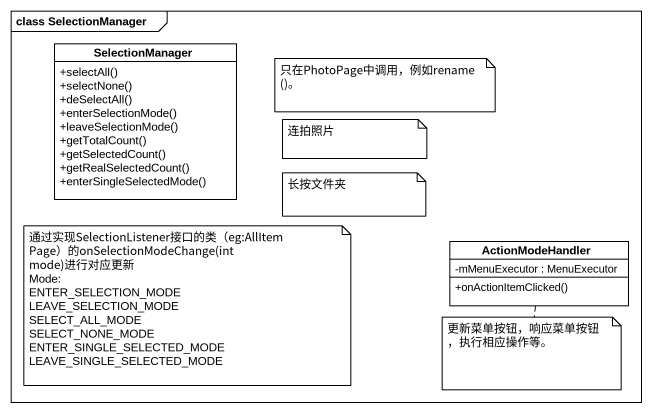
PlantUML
@startuml
mainframe class SelectionManager
hide circle
hide empty members
skinparam classAttributeIconSize 0
class SelectionManager {
  +selectAll()
  +selectNone()
  +deSelectAll()
  +enterSelectionMode()
  +leaveSelectionMode()
  +getTotalCount()
  +getSelectedCount()
  +getRealSelectedCount()
  +enterSingleSelectedMode()
}
class ActionModeHandler {
  -mMenuExecutor : MenuExecutor
  +onActionItemClicked()
}
note as N1
  只在PhotoPage中调用，例如rename()。
end note
note as N2
  连拍照片
end note
note as N3
  长按文件夹
end note
note as N4
  通过实现SelectionListener接口的类（eg:AllItemPage）的onSelectionModeChange(int mode)进行对应更新
  Mode:
  ENTER_SELECTION_MODE
  LEAVE_SELECTION_MODE
  SELECT_ALL_MODE
  SELECT_NONE_MODE
  ENTER_SINGLE_SELECTED_MODE
  LEAVE_SINGLE_SELECTED_MODE
end note
note bottom of ActionModeHandler : 更新菜单按钮，响应菜单按钮，执行相应操作等。
@enduml
